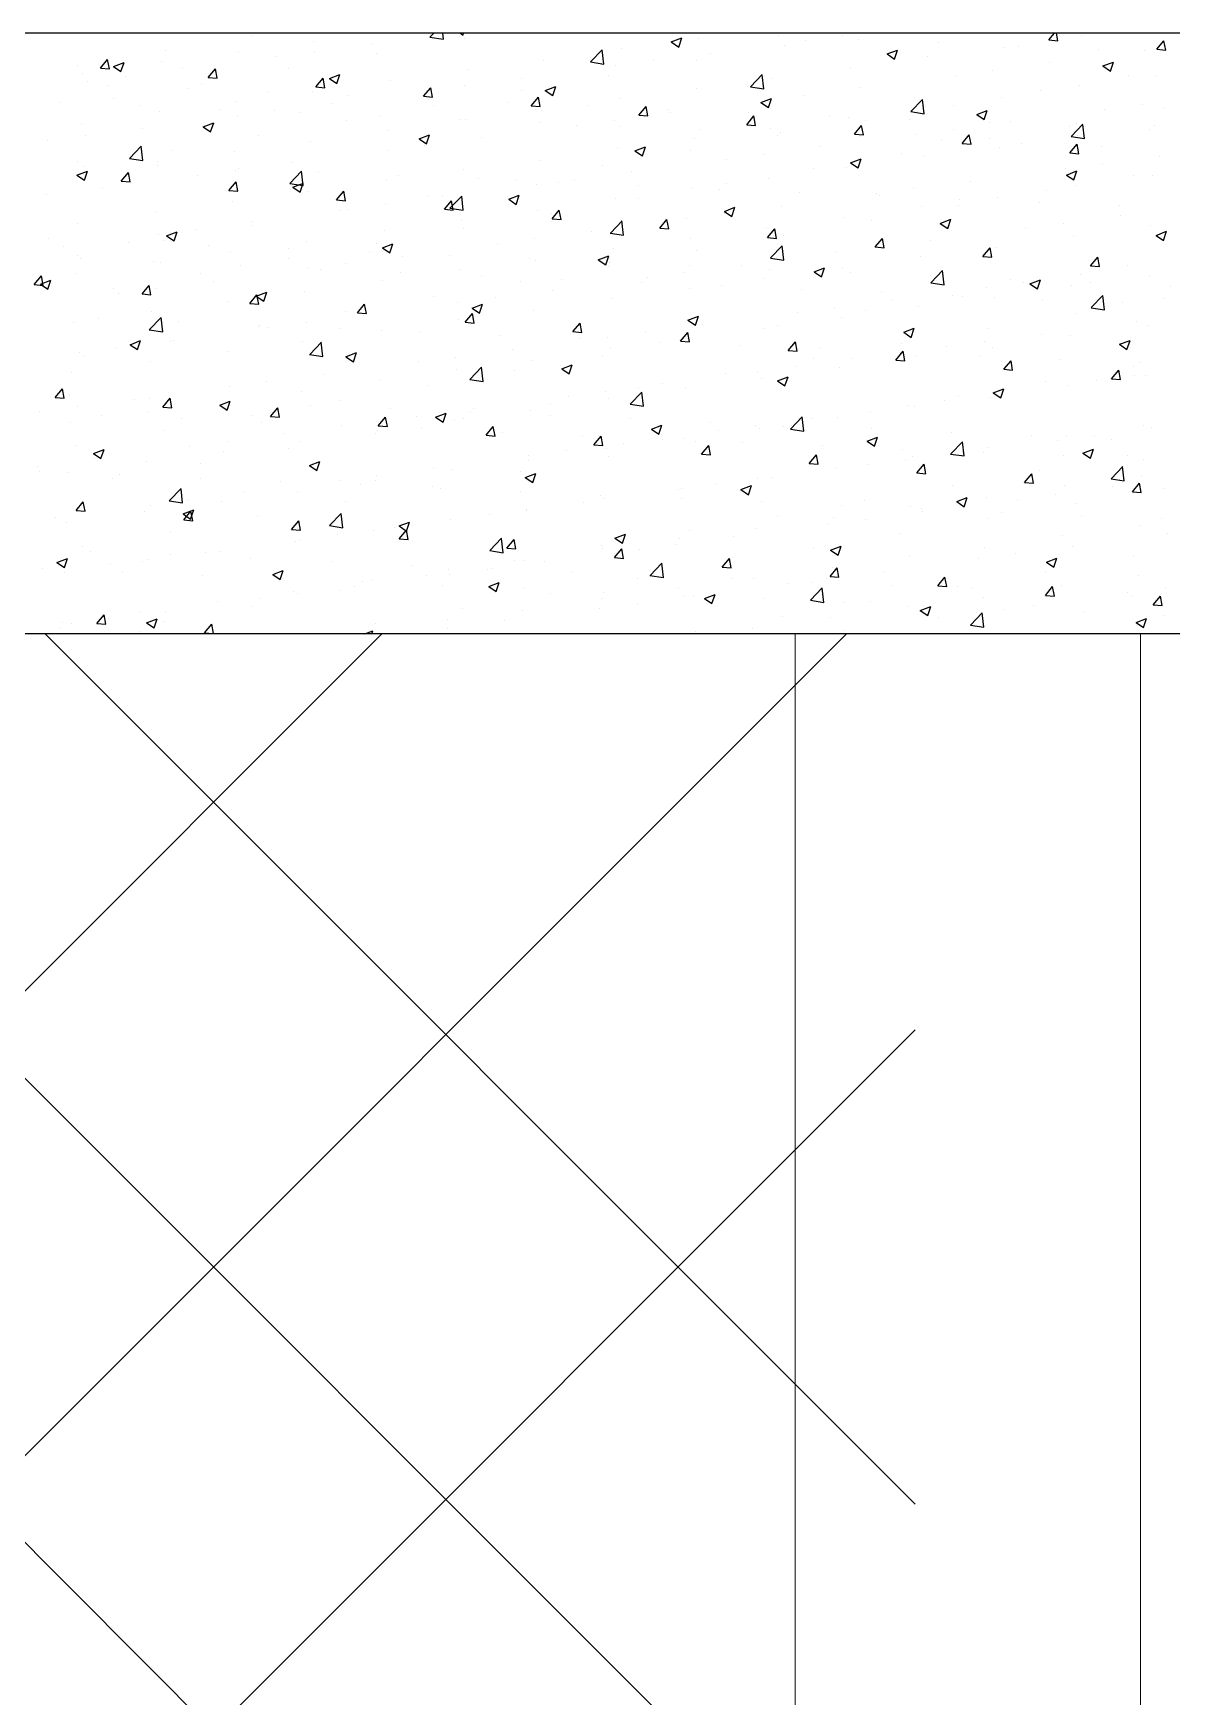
# Model space of a CAD drawing. Header units: millimetres. Extents: x 331487 to 517269, y 198509 to 399936.
# Drawn here: x 414158 to 414916, y 398829 to 399936 of the extents above; entities that cross this region are included whole.
import ezdxf

# ---------------------------------------------------------------- set-up
doc = ezdxf.new("R2010")
doc.units = ezdxf.units.MM
doc.header["$MEASUREMENT"] = 0
doc.linetypes.add('DASHED', pattern=[0.75, 0.5, -0.25])
doc.layers.add('9th_Sunk', color=251, linetype='DASHED', lineweight=5)
doc.layers.add('BEAM', color=1, linetype='Continuous', lineweight=5)
doc.layers.add('COLUMN', color=6, linetype='Continuous')

msp = doc.modelspace()

# ---------------------------------------------------------------- linework, layer by layer
at = {"layer": '9th_Sunk', "linetype": 'Continuous'}
for p, q in [((413040.5, 397877.5), (414699.4, 399536.5)), ((413504.5, 398650.9), (414390, 399536.5)), ((414745.1, 398338.4), (413547, 399536.5)), ((414745.1, 398647.7), (413856.4, 399536.5)), ((414745.1, 398957.1), (414165.8, 399536.5)), ((412576.4, 397104.1), (414745.1, 399272.9))]:
    msp.add_line(p, q, dxfattribs=at)
at = {"layer": 'BEAM', "ltscale": 750}
for p, q in [((414665.1, 395879), (414665.1, 399536.5)), ((414895.1, 395879), (414895.1, 399536.5))]:
    msp.add_line(p, q, dxfattribs=at)
at = {"layer": 'COLUMN'}
for p, q in [((420345.7, 399936.5), (392220.1, 399936.5)), ((420350.1, 399536.5), (392620.1, 399536.5))]:
    msp.add_line(p, q, dxfattribs=at)
at = {"layer": 'COLUMN', "color": 2, "linetype": 'Continuous'}
for p, q in [((414304.1, 399935), (414304.1, 399935)), ((414422, 399933.9), (414430.9, 399932.5)), ((414422.1, 399934), (414424.5, 399936.5)), ((414430.9, 399932.5), (414430.5, 399936.5)), ((414442.3, 399936.5), (414444, 399935.3)), ((414444, 399935.3), (414444.4, 399936.5)), ((414444.7, 399933.1), (414444.7, 399933.1)), ((414582.7, 399930.7), (414589.7, 399933.4)), ((414587.7, 399927.3), (414589.7, 399933.4)), ((414600.6, 399933.1), (414600.6, 399933.1)), ((414653.9, 399934.7), (414653.9, 399934.7)), ((414696.9, 399934.7), (414696.9, 399934.7)), ((414707.3, 399932.4), (414707.3, 399932.4)), ((414834.2, 399932), (414837.9, 399936.5)), ((414840.1, 399931.5), (414839.2, 399936.5)), ((414855.6, 399934.7), (414855.6, 399934.7)), ((414245.8, 399925), (414245.8, 399925)), ((414294.2, 399924.5), (414294.2, 399924.5)), ((414344.7, 399930.9), (414344.7, 399930.9)), ((414345, 399924.3), (414345, 399924.3)), ((414382.9, 399929.3), (414382.9, 399929.3)), ((414386.4, 399923.1), (414386.4, 399923.1)), ((414528.8, 399917.4), (414536.6, 399925.5)), ((414537.7, 399916), (414536.6, 399925.5)), ((414549.2, 399926.1), (414549.2, 399926.1)), ((414582.7, 399930.7), (414587.7, 399927.3)), ((414608.7, 399923.1), (414608.7, 399923.1)), ((414657.8, 399928.1), (414657.8, 399928.1)), ((414671.9, 399931.4), (414671.9, 399931.4)), ((414726.4, 399922.7), (414733.4, 399925.3)), ((414726.4, 399922.7), (414731.4, 399919.3)), ((414731.4, 399919.3), (414733.4, 399925.3)), ((414760.6, 399930.2), (414760.6, 399930.2)), ((414803.7, 399927.2), (414803.7, 399927.2)), ((414814, 399927.9), (414814, 399927.9)), ((414834.2, 399932), (414840.1, 399931.5)), ((414867.4, 399925.7), (414867.4, 399925.7)), ((414897.7, 399925.1), (414897.7, 399925.1)), ((414905.9, 399925.8), (414910.7, 399931.5)), ((414905.9, 399925.8), (414911.9, 399925.2)), ((414911.9, 399925.2), (414910.7, 399931.5)), ((414187.4, 399915), (414187.4, 399915)), ((414202.5, 399913.3), (414207.3, 399919)), ((414202.5, 399913.3), (414208.5, 399912.8)), ((414208.5, 399912.8), (414207.3, 399919)), ((414211.3, 399914.4), (414218.3, 399917.1)), ((414211.3, 399914.4), (414216.2, 399911.1)), ((414216.2, 399911.1), (414218.3, 399917.1)), ((414242.9, 399917.5), (414242.9, 399917.5)), ((414256.9, 399912.7), (414256.9, 399912.7)), ((414274.2, 399907), (414279.1, 399912.8)), ((414280.2, 399906.5), (414279.1, 399912.8)), ((414320, 399921), (414320, 399921)), ((414328, 399913.1), (414328, 399913.1)), ((414446.8, 399912.2), (414446.8, 399912.2)), ((414497.3, 399918.6), (414497.3, 399918.6)), ((414528.8, 399917.4), (414537.7, 399916)), ((414545.8, 399914.8), (414545.8, 399914.8)), ((414570.9, 399918.1), (414570.9, 399918.1)), ((414599.5, 399918.1), (414599.5, 399918.1)), ((414701.8, 399913.7), (414701.8, 399913.7)), ((414753.2, 399920.8), (414753.2, 399920.8)), ((414796.7, 399911.8), (414796.7, 399911.8)), ((414834.6, 399916.8), (414834.6, 399916.8)), ((414870.1, 399914.7), (414877.1, 399917.3)), ((414870.1, 399914.7), (414875.1, 399911.3)), ((414875.1, 399911.3), (414877.1, 399917.3)), ((414190.9, 399910), (414190.9, 399910)), ((414194, 399904.4), (414194, 399904.4)), ((414207.3, 399901.6), (414207.3, 399901.6)), ((414219, 399907.7), (414219, 399907.7)), ((414260.7, 399899.4), (414260.7, 399899.4)), ((414269.7, 399903.1), (414269.7, 399903.1)), ((414274.2, 399907), (414280.2, 399906.5)), ((414346, 399900.7), (414350.8, 399906.5)), ((414346, 399900.7), (414351.9, 399900.2)), ((414351.9, 399900.2), (414350.8, 399906.5)), ((414355, 399906.4), (414362, 399909.1)), ((414355, 399906.4), (414360, 399903.1)), ((414360, 399903.1), (414362, 399909.1)), ((414395.5, 399905.1), (414395.5, 399905.1)), ((414417.7, 399894.5), (414422.5, 399900.2)), ((414423.7, 399893.9), (414422.5, 399900.2)), ((414444.8, 399901.5), (414444.8, 399901.5)), ((414482.7, 399906.5), (414482.7, 399906.5)), ((414498.7, 399898.4), (414505.7, 399901.1)), ((414503.7, 399895.1), (414505.7, 399901.1)), ((414541.2, 399908.1), (414541.2, 399908.1)), ((414599.4, 399899.8), (414599.4, 399899.8)), ((414635.5, 399900.9), (414643.3, 399909)), ((414635.5, 399900.8), (414644.4, 399899.4)), ((414644.4, 399899.4), (414643.3, 399908.9)), ((414649.9, 399906.2), (414649.9, 399906.2)), ((414708.5, 399900.2), (414708.5, 399900.2)), ((414771.7, 399908.5), (414771.7, 399908.5)), ((414854.4, 399901.4), (414854.4, 399901.4)), ((414887, 399908.5), (414887, 399908.5)), ((414905.7, 399908.4), (414905.7, 399908.4)), ((414175, 399890.4), (414175, 399890.4)), ((414211.4, 399893.1), (414211.4, 399893.1)), ((414228.4, 399888.2), (414228.4, 399888.2)), ((414293, 399891.2), (414293, 399891.2)), ((414314.1, 399897.1), (414314.1, 399897.1)), ((414343.5, 399897.7), (414343.5, 399897.7)), ((414356.6, 399889.9), (414356.6, 399889.9)), ((414367.5, 399894.9), (414367.5, 399894.9)), ((414417.7, 399894.5), (414423.7, 399894)), ((414419.8, 399898.2), (414419.8, 399898.2)), ((414420.9, 399892.6), (414420.9, 399892.6)), ((414424.6, 399888.1), (414424.6, 399888.1)), ((414474.3, 399890.3), (414474.3, 399890.3)), ((414482.9, 399898.1), (414482.9, 399898.1)), ((414489.4, 399888.2), (414494.2, 399893.9)), ((414489.4, 399888.2), (414495.4, 399887.7)), ((414495.4, 399887.7), (414494.2, 399893.9)), ((414498.7, 399898.4), (414503.7, 399895.1)), ((414527.6, 399888.1), (414527.6, 399888.1)), ((414548, 399892.8), (414548, 399892.8)), ((414642.4, 399890.4), (414649.4, 399893.1)), ((414642.4, 399890.4), (414647.4, 399887.1)), ((414645.6, 399891.9), (414645.6, 399891.9)), ((414647.4, 399887.1), (414649.4, 399893.1)), ((414670.6, 399895.2), (414670.6, 399895.2)), ((414742.3, 399884.3), (414750, 399892.4)), ((414751.1, 399882.9), (414750, 399892.4)), ((414770.3, 399888.5), (414770.3, 399888.5)), ((414802.5, 399893.9), (414802.5, 399893.9)), ((414828.7, 399898.5), (414828.7, 399898.5)), ((414896.4, 399889), (414896.4, 399889)), ((414241.7, 399884.2), (414241.7, 399884.2)), ((414281.8, 399885.9), (414281.8, 399885.9)), ((414293.7, 399881.6), (414293.7, 399881.6)), ((414318.7, 399884.9), (414318.7, 399884.9)), ((414335.2, 399883.7), (414335.2, 399883.7)), ((414366.2, 399878.1), (414366.2, 399878.1)), ((414388.6, 399881.4), (414388.6, 399881.4)), ((414442, 399879.2), (414442, 399879.2)), ((414445.6, 399878.9), (414445.6, 399878.9)), ((414496.1, 399885.3), (414496.1, 399885.3)), ((414544.6, 399878.6), (414544.6, 399878.6)), ((414561.1, 399881.9), (414566, 399887.7)), ((414561.1, 399881.9), (414567.1, 399881.4)), ((414567.1, 399881.4), (414566, 399887.7)), ((414581, 399885.8), (414581, 399885.8)), ((414582.4, 399883.6), (414582.4, 399883.6)), ((414632.9, 399875.6), (414637.7, 399881.4)), ((414634.4, 399883.6), (414634.4, 399883.6)), ((414638.8, 399875.1), (414637.7, 399881.4)), ((414687.8, 399881.3), (414687.8, 399881.3)), ((414700.6, 399880.5), (414700.6, 399880.5)), ((414712, 399878.5), (414712, 399878.5)), ((414741.2, 399879.1), (414741.2, 399879.1)), ((414742.2, 399884.3), (414751.1, 399882.9)), ((414752, 399887.5), (414752, 399887.5)), ((414786.1, 399882.4), (414793.1, 399885.1)), ((414786.1, 399882.4), (414791.1, 399879)), ((414791.1, 399879), (414793.1, 399885.1)), ((414808.3, 399877.4), (414808.3, 399877.4)), ((414871.4, 399885.7), (414871.4, 399885.7)), ((414910.9, 399886.5), (414910.9, 399886.5)), ((414189.7, 399876.7), (414189.7, 399876.7)), ((414192.7, 399868.3), (414192.7, 399868.3)), ((414230.6, 399873.3), (414230.6, 399873.3)), ((414271, 399874.2), (414278, 399876.9)), ((414271, 399874.2), (414275.9, 399870.8)), ((414275.9, 399870.8), (414278, 399876.9)), ((414307.9, 399868.1), (414307.9, 399868.1)), ((414394.2, 399871.9), (414394.2, 399871.9)), ((414414.7, 399866.2), (414421.7, 399868.8)), ((414414.7, 399866.2), (414419.6, 399862.8)), ((414419.6, 399862.8), (414421.7, 399868.8)), ((414456.4, 399867), (414456.4, 399867)), ((414495.3, 399876.9), (414495.3, 399876.9)), ((414519.5, 399875.3), (414519.5, 399875.3)), ((414548.7, 399874.7), (414548.7, 399874.7)), ((414598.2, 399866.6), (414598.2, 399866.6)), ((414602.1, 399872.4), (414602.1, 399872.4)), ((414632.9, 399875.6), (414638.8, 399875.1)), ((414648.7, 399873), (414648.7, 399873)), ((414653.7, 399868.5), (414653.7, 399868.5)), ((414655.5, 399870.1), (414655.5, 399870.1)), ((414704.6, 399869.4), (414709.4, 399875.1)), ((414704.6, 399869.4), (414710.6, 399868.8)), ((414708.9, 399867.9), (414708.9, 399867.9)), ((414710.6, 399868.8), (414709.4, 399875.1)), ((414745.3, 399869.1), (414745.3, 399869.1)), ((414770.4, 399872.4), (414770.4, 399872.4)), ((414776.3, 399863.1), (414781.1, 399868.8)), ((414782.3, 399862.6), (414781.1, 399868.8)), ((414794.3, 399866.5), (414794.3, 399866.5)), ((414794.5, 399876.8), (414794.5, 399876.8)), ((414847.9, 399874.6), (414847.9, 399874.6)), ((414848.9, 399867.7), (414857.8, 399866.3)), ((414849, 399867.7), (414856.8, 399875.9)), ((414852.6, 399876.5), (414852.6, 399876.5)), ((414853.2, 399868.1), (414853.2, 399868.1)), ((414857.8, 399866.3), (414856.7, 399875.8)), ((414901.3, 399872.3), (414901.3, 399872.3)), ((414904.5, 399875.1), (414904.5, 399875.1)), ((414167.6, 399865), (414167.6, 399865)), ((414221.9, 399853.1), (414229.7, 399861.2)), ((414230.7, 399851.7), (414229.6, 399861.2)), ((414249.6, 399858.1), (414249.6, 399858.1)), ((414291.8, 399858), (414291.8, 399858)), ((414342.3, 399864.4), (414342.3, 399864.4)), ((414393.5, 399858.7), (414393.5, 399858.7)), ((414418.5, 399862), (414418.5, 399862)), ((414546.8, 399859.5), (414546.8, 399859.5)), ((414558.4, 399858.2), (414565.4, 399860.8)), ((414558.4, 399858.2), (414563.4, 399854.8)), ((414563.4, 399854.8), (414565.4, 399860.8)), ((414595.4, 399858.5), (414595.4, 399858.5)), ((414644.3, 399855.8), (414644.3, 399855.8)), ((414682.2, 399860.8), (414682.2, 399860.8)), ((414736, 399856.5), (414736, 399856.5)), ((414762.3, 399865.6), (414762.3, 399865.6)), ((414776.3, 399863.1), (414782.3, 399862.6)), ((414801.2, 399860.6), (414801.2, 399860.6)), ((414815.6, 399863.4), (414815.6, 399863.4)), ((414848, 399856.8), (414852.9, 399862.6)), ((414848, 399856.8), (414854, 399856.3)), ((414854, 399856.3), (414852.9, 399862.6)), ((414869, 399861.1), (414869, 399861.1)), ((414186.9, 399841.9), (414193.9, 399844.6)), ((414187.4, 399850.8), (414187.4, 399850.8)), ((414191.3, 399848), (414191.3, 399848)), ((414191.9, 399838.6), (414193.9, 399844.6)), ((414216.4, 399838.1), (414221.2, 399843.8)), ((414222.4, 399837.6), (414221.2, 399843.8)), ((414221.9, 399853.1), (414230.7, 399851.7)), ((414240.4, 399850.9), (414240.4, 399850.9)), ((414240.8, 399848.5), (414240.8, 399848.5)), ((414292.4, 399845.4), (414292.4, 399845.4)), ((414294.2, 399846.3), (414294.2, 399846.3)), ((414328.6, 399836.5), (414336.4, 399844.7)), ((414330.3, 399850.4), (414330.3, 399850.4)), ((414337.5, 399835.1), (414336.4, 399844.6)), ((414347.6, 399844), (414347.6, 399844)), ((414444.4, 399845.6), (414444.4, 399845.6)), ((414494.9, 399852), (414494.9, 399852)), ((414537.1, 399848.4), (414537.1, 399848.4)), ((414556.1, 399844.2), (414556.1, 399844.2)), ((414619.3, 399852.5), (414619.3, 399852.5)), ((414677.7, 399846.5), (414677.7, 399846.5)), ((414699.4, 399847.2), (414699.4, 399847.2)), ((414702.1, 399850.1), (414709.1, 399852.8)), ((414702.1, 399850.1), (414707.1, 399846.8)), ((414707.1, 399846.8), (414709.1, 399852.8)), ((414750.7, 399854.2), (414750.7, 399854.2)), ((414845.1, 399846.2), (414845.1, 399846.2)), ((414845.8, 399842.1), (414852.8, 399844.8)), ((414850.8, 399838.8), (414852.8, 399844.8)), ((414870.1, 399849.5), (414870.1, 399849.5)), ((414908, 399854.5), (414908, 399854.5)), ((414186.9, 399841.9), (414191.9, 399838.6)), ((414188.5, 399843.4), (414188.5, 399843.4)), ((414204.2, 399833.8), (414204.2, 399833.8)), ((414216.4, 399838.1), (414222.4, 399837.6)), ((414267.4, 399842.1), (414267.4, 399842.1)), ((414288.1, 399831.8), (414292.9, 399837.5)), ((414294.1, 399831.3), (414292.9, 399837.5)), ((414328.6, 399836.5), (414337.5, 399835.1)), ((414330.7, 399833.9), (414337.7, 399836.6)), ((414330.7, 399833.9), (414335.6, 399830.6)), ((414335.6, 399830.6), (414337.6, 399836.6)), ((414393, 399838.6), (414393, 399838.6)), ((414401, 399841.8), (414401, 399841.8)), ((414454.4, 399839.5), (414454.4, 399839.5)), ((414478.7, 399838.4), (414478.7, 399838.4)), ((414493.2, 399835.9), (414493.2, 399835.9)), ((414507.7, 399837.3), (414507.7, 399837.3)), ((414518.3, 399839.2), (414518.3, 399839.2)), ((414561.1, 399835), (414561.1, 399835)), ((414596.9, 399833.3), (414596.9, 399833.3)), ((414614.5, 399832.7), (414614.5, 399832.7)), ((414619.3, 399836.5), (414619.3, 399836.5)), ((414647.5, 399839.7), (414647.5, 399839.7)), ((414744.1, 399832.9), (414744.1, 399832.9)), ((414781.9, 399837.9), (414781.9, 399837.9)), ((414845.8, 399842.1), (414850.8, 399838.8)), ((414852, 399834.8), (414852, 399834.8)), ((414890.8, 399841.5), (414890.8, 399841.5)), ((414903.3, 399841.9), (414903.3, 399841.9)), ((414166.4, 399828.8), (414166.4, 399828.8)), ((414288.1, 399831.8), (414294.1, 399831.3)), ((414290.6, 399824.7), (414290.6, 399824.7)), ((414341.1, 399831.1), (414341.1, 399831.1)), ((414359.8, 399825.5), (414364.7, 399831.3)), ((414359.8, 399825.5), (414365.8, 399825)), ((414365.8, 399825), (414364.7, 399831.3)), ((414392.2, 399822.6), (414392.2, 399822.6)), ((414420.4, 399828.4), (414420.4, 399828.4)), ((414430.1, 399827.6), (414430.1, 399827.6)), ((414431.6, 399819.3), (414436.4, 399825)), ((414435.3, 399820), (414443.1, 399828.1)), ((414437.5, 399818.7), (414436.4, 399825)), ((414444.2, 399818.6), (414443.1, 399828.1)), ((414474.4, 399825.9), (414481.4, 399828.6)), ((414474.4, 399825.9), (414479.3, 399822.5)), ((414479.3, 399822.5), (414481.4, 399828.6)), ((414545.6, 399826.2), (414545.6, 399826.2)), ((414561, 399826.5), (414561, 399826.5)), ((414667.9, 399830.5), (414667.9, 399830.5)), ((414719, 399829.6), (414719, 399829.6)), ((414721.3, 399828.2), (414721.3, 399828.2)), ((414774.7, 399826), (414774.7, 399826)), ((414800, 399827.3), (414800, 399827.3)), ((414828, 399823.7), (414828, 399823.7)), ((414832.5, 399831.5), (414832.5, 399831.5)), ((414239.2, 399817.6), (414239.2, 399817.6)), ((414304, 399811), (414304, 399811)), ((414362.1, 399818.4), (414362.1, 399818.4)), ((414367.2, 399819.3), (414367.2, 399819.3)), ((414431.6, 399819.3), (414437.5, 399818.7)), ((414435.3, 399820), (414444.2, 399818.6)), ((414443.2, 399812.3), (414443.2, 399812.3)), ((414493.7, 399818.7), (414493.7, 399818.7)), ((414502.7, 399816.5), (414502.7, 399816.5)), ((414503.3, 399813), (414508.1, 399818.7)), ((414503.3, 399813), (414509.3, 399812.5)), ((414509.3, 399812.4), (414508.1, 399818.7)), ((414542.1, 399803.4), (414549.9, 399811.6)), ((414550.9, 399802), (414549.8, 399811.5)), ((414575, 399806.7), (414579.8, 399812.4)), ((414581, 399806.2), (414579.8, 399812.4)), ((414593, 399813), (414593, 399813)), ((414618, 399816.3), (414618, 399816.3)), ((414618.1, 399817.9), (414625.1, 399820.6)), ((414618.1, 399817.9), (414623.1, 399814.5)), ((414623, 399814.5), (414625.1, 399820.6)), ((414655.9, 399821.3), (414655.9, 399821.3)), ((414698.2, 399813.9), (414698.2, 399813.9)), ((414715.9, 399811.5), (414715.9, 399811.5)), ((414749.5, 399820.9), (414749.5, 399820.9)), ((414761.8, 399809.9), (414768.8, 399812.6)), ((414766.8, 399806.5), (414768.8, 399812.6)), ((414774.2, 399821.5), (414774.2, 399821.5)), ((414881.4, 399821.5), (414881.4, 399821.5)), ((414881.7, 399815.1), (414881.7, 399815.1)), ((414168, 399799.7), (414168, 399799.7)), ((414187.3, 399810.1), (414187.3, 399810.1)), ((414241.1, 399802.7), (414241.1, 399802.7)), ((414246.6, 399801.7), (414253.6, 399804.3)), ((414246.6, 399801.7), (414251.6, 399798.3)), ((414251.6, 399798.3), (414253.6, 399804.3)), ((414266.1, 399806), (414266.1, 399806)), ((414303.8, 399808.4), (414303.8, 399808.4)), ((414391.8, 399805.3), (414391.8, 399805.3)), ((414444.4, 399806.5), (414444.4, 399806.5)), ((414491.9, 399799.7), (414491.9, 399799.7)), ((414529.8, 399804.7), (414529.8, 399804.7)), ((414542, 399803.4), (414550.9, 399802)), ((414575, 399806.7), (414581, 399806.2)), ((414595.7, 399800), (414595.7, 399800)), ((414646.2, 399806.4), (414646.2, 399806.4)), ((414646.7, 399800.4), (414651.6, 399806.2)), ((414646.7, 399800.4), (414652.7, 399799.9)), ((414652.7, 399799.9), (414651.6, 399806.2)), ((414657.5, 399801.5), (414657.5, 399801.5)), ((414718.5, 399794.2), (414723.3, 399799.9)), ((414724.4, 399793.6), (414723.3, 399799.9)), ((414761.8, 399809.9), (414766.8, 399806.5)), ((414818.8, 399806.8), (414818.8, 399806.8)), ((414843.8, 399810.1), (414843.8, 399810.1)), ((414850.8, 399801.5), (414850.8, 399801.5)), ((414902.1, 399808.6), (414902.1, 399808.6)), ((414905.5, 399801.9), (414912.5, 399804.6)), ((414905.5, 399801.9), (414910.5, 399798.5)), ((414910.5, 399798.5), (414912.5, 399804.6)), ((414177.9, 399794.4), (414177.9, 399794.4)), ((414187.2, 399788.4), (414187.2, 399788.4)), ((414221.4, 399797.4), (414221.4, 399797.4)), ((414245.5, 399798.4), (414245.5, 399798.4)), ((414274.7, 399795.2), (414274.7, 399795.2)), ((414289.4, 399791.4), (414289.4, 399791.4)), ((414328.1, 399792.9), (414328.1, 399792.9)), ((414339.9, 399797.8), (414339.9, 399797.8)), ((414381.5, 399790.7), (414381.5, 399790.7)), ((414386.1, 399796.5), (414386.1, 399796.5)), ((414390.3, 399793.6), (414397.3, 399796.3)), ((414390.3, 399793.6), (414395.3, 399790.3)), ((414395.3, 399790.3), (414397.3, 399796.3)), ((414434.9, 399788.4), (414434.9, 399788.4)), ((414466.9, 399796.4), (414466.9, 399796.4)), ((414544.4, 399792.9), (414544.4, 399792.9)), ((414599.2, 399791.5), (414599.2, 399791.5)), ((414648.8, 399786.9), (414656.6, 399795)), ((414657.6, 399785.5), (414656.5, 399795)), ((414692.7, 399790.2), (414692.7, 399790.2)), ((414717.8, 399793.5), (414717.8, 399793.5)), ((414718.5, 399794.2), (414724.4, 399793.6)), ((414755.6, 399798.5), (414755.6, 399798.5)), ((414790.2, 399787.9), (414795, 399793.6)), ((414796.2, 399787.3), (414795, 399793.6)), ((414798.8, 399794), (414798.8, 399794)), ((414189.1, 399786.3), (414189.1, 399786.3)), ((414238, 399784.3), (414238, 399784.3)), ((414242.4, 399784), (414242.4, 399784)), ((414295.8, 399781.7), (414295.8, 399781.7)), ((414327.7, 399786.4), (414327.7, 399786.4)), ((414340.8, 399779.9), (414340.8, 399779.9)), ((414349.2, 399779.5), (414349.2, 399779.5)), ((414365.9, 399783.1), (414365.9, 399783.1)), ((414403.8, 399788.1), (414403.8, 399788.1)), ((414441.9, 399779), (414441.9, 399779)), ((414488.3, 399786.2), (414488.3, 399786.2)), ((414492.4, 399785.4), (414492.4, 399785.4)), ((414534.1, 399785.6), (414541.1, 399788.3)), ((414534.1, 399785.6), (414539, 399782.3)), ((414539, 399782.3), (414541.1, 399788.3)), ((414540.9, 399781.5), (414540.9, 399781.5)), ((414541.7, 399783.9), (414541.7, 399783.9)), ((414595, 399781.6), (414595, 399781.6)), ((414629.6, 399781.9), (414629.6, 399781.9)), ((414648.4, 399779.4), (414648.4, 399779.4)), ((414648.8, 399786.8), (414657.6, 399785.5)), ((414677.8, 399777.6), (414684.8, 399780.3)), ((414677.8, 399777.6), (414682.7, 399774.3)), ((414682.7, 399774.3), (414684.8, 399780.3)), ((414697, 399780.6), (414697, 399780.6)), ((414748.3, 399787.6), (414748.3, 399787.6)), ((414755.5, 399770.3), (414763.3, 399778.5)), ((414764.4, 399768.9), (414763.3, 399778.4)), ((414790.2, 399787.9), (414796.2, 399787.4)), ((414861.9, 399781.6), (414866.7, 399787.3)), ((414861.9, 399781.6), (414867.9, 399781.1)), ((414867.9, 399781.1), (414866.7, 399787.3)), ((414886.7, 399781.9), (414886.7, 399781.9)), ((414158.5, 399769.1), (414163.4, 399774.9)), ((414158.5, 399769.1), (414164.5, 399768.6)), ((414162.6, 399769.4), (414169.6, 399772.1)), ((414162.6, 399769.4), (414167.6, 399766)), ((414164.5, 399768.6), (414163.4, 399774.9)), ((414167.6, 399766), (414169.6, 399772.1)), ((414186.1, 399776.8), (414186.1, 399776.8)), ((414211.1, 399766.4), (414211.1, 399766.4)), ((414230.3, 399762.9), (414235.1, 399768.6)), ((414236.2, 399762.3), (414235.1, 399768.6)), ((414239.8, 399766.6), (414239.8, 399766.6)), ((414269.4, 399776.4), (414269.4, 399776.4)), ((414277.7, 399771.5), (414277.7, 399771.5)), ((414390.6, 399772), (414390.6, 399772)), ((414402.6, 399777.2), (414402.6, 399777.2)), ((414456, 399775), (414456, 399775)), ((414482.6, 399771.5), (414482.6, 399771.5)), ((414509.4, 399772.7), (414509.4, 399772.7)), ((414562.7, 399770.5), (414562.7, 399770.5)), ((414566.7, 399773.6), (414566.7, 399773.6)), ((414591.7, 399776.9), (414591.7, 399776.9)), ((414594.5, 399766.7), (414594.5, 399766.7)), ((414616.1, 399768.2), (414616.1, 399768.2)), ((414645, 399773.1), (414645, 399773.1)), ((414701.8, 399777.1), (414701.8, 399777.1)), ((414755.2, 399774.9), (414755.2, 399774.9)), ((414755.5, 399770.3), (414764.4, 399768.9)), ((414792.5, 399767.4), (414792.5, 399767.4)), ((414808.6, 399772.6), (414808.6, 399772.6)), ((414817.5, 399770.7), (414817.5, 399770.7)), ((414821.5, 399769.6), (414828.5, 399772.3)), ((414821.5, 399769.6), (414826.5, 399766.3)), ((414826.5, 399766.3), (414828.5, 399772.3)), ((414828.4, 399771.9), (414828.4, 399771.9)), ((414849.5, 399768.2), (414849.5, 399768.2)), ((414855.4, 399775.6), (414855.4, 399775.6)), ((414861.9, 399770.4), (414861.9, 399770.4)), ((414900.9, 399775.3), (414900.9, 399775.3)), ((414915.3, 399768.1), (414915.3, 399768.1)), ((414214.8, 399763.3), (414214.8, 399763.3)), ((414230.3, 399762.9), (414236.2, 399762.3)), ((414288.1, 399758.1), (414288.1, 399758.1)), ((414302, 399756.6), (414306.8, 399762.3)), ((414302, 399756.6), (414308, 399756.1)), ((414306.3, 399761.4), (414313.3, 399764.1)), ((414306.3, 399761.4), (414311.3, 399758)), ((414308, 399756.1), (414306.8, 399762.3)), ((414311.3, 399758), (414313.3, 399764.1)), ((414338.7, 399764.5), (414338.7, 399764.5)), ((414373.7, 399750.3), (414378.5, 399756.1)), ((414379.7, 399749.8), (414378.5, 399756)), ((414424.3, 399761.5), (414424.3, 399761.5)), ((414440.6, 399757), (414440.6, 399757)), ((414450, 399753.4), (414457, 399756.1)), ((414455, 399750), (414457, 399756.1)), ((414465.6, 399760.3), (414465.6, 399760.3)), ((414503.5, 399765.3), (414503.5, 399765.3)), ((414543.2, 399759.6), (414543.2, 399759.6)), ((414669.5, 399766), (414669.5, 399766)), ((414722.9, 399763.7), (414722.9, 399763.7)), ((414729.3, 399759), (414729.3, 399759)), ((414770, 399761.9), (414770, 399761.9)), ((414776.3, 399761.4), (414776.3, 399761.4)), ((414797.6, 399760.7), (414797.6, 399760.7)), ((414829.6, 399759.2), (414829.6, 399759.2)), ((414862.2, 399753.8), (414870, 399761.9)), ((414871.1, 399752.4), (414870, 399761.9)), ((414883, 399756.9), (414883, 399756.9)), ((414910.6, 399759.9), (414910.6, 399759.9)), ((414201.5, 399746.6), (414201.5, 399746.6)), ((414235.1, 399739.1), (414242.9, 399747.2)), ((414236.8, 399751), (414236.8, 399751)), ((414244, 399737.7), (414242.9, 399747.2)), ((414254.8, 399744.3), (414254.8, 399744.3)), ((414365.9, 399751.4), (414365.9, 399751.4)), ((414373.7, 399750.3), (414379.7, 399749.8)), ((414377.4, 399748.7), (414377.4, 399748.7)), ((414440.7, 399745.7), (414440.7, 399745.7)), ((414445.4, 399744), (414450.3, 399749.8)), ((414445.4, 399744), (414451.4, 399743.5)), ((414450, 399753.4), (414455, 399750)), ((414451.4, 399743.5), (414450.3, 399749.8)), ((414491.2, 399752.1), (414491.2, 399752.1)), ((414593.7, 399745.4), (414600.7, 399748.1)), ((414593.7, 399745.4), (414598.7, 399742)), ((414598.7, 399742), (414600.7, 399748.1)), ((414666.4, 399750.8), (414666.4, 399750.8)), ((414691.5, 399754.1), (414691.5, 399754.1)), ((414695.7, 399747.3), (414695.7, 399747.3)), ((414711.7, 399751.8), (414711.7, 399751.8)), ((414747.1, 399754.3), (414747.1, 399754.3)), ((414852.3, 399749.9), (414852.3, 399749.9)), ((414862.2, 399753.7), (414871.1, 399752.4)), ((414892.2, 399744.5), (414892.2, 399744.5)), ((414184.9, 399743.6), (414184.9, 399743.6)), ((414235.1, 399739.1), (414244, 399737.7)), ((414307.6, 399741.4), (414307.6, 399741.4)), ((414308.2, 399742.1), (414308.2, 399742.1)), ((414314.5, 399740.4), (414314.5, 399740.4)), ((414339.6, 399743.7), (414339.6, 399743.7)), ((414361.6, 399739.8), (414361.6, 399739.8)), ((414389.4, 399738.7), (414389.4, 399738.7)), ((414415, 399737.6), (414415, 399737.6)), ((414468.4, 399735.3), (414468.4, 399735.3)), ((414517.2, 399737.8), (414522, 399743.5)), ((414517.2, 399737.8), (414523.1, 399737.2)), ((414521.8, 399733.1), (414521.8, 399733.1)), ((414523.1, 399737.2), (414522, 399743.5)), ((414540.4, 399734.2), (414540.4, 399734.2)), ((414565.4, 399737.5), (414565.4, 399737.5)), ((414588.9, 399731.5), (414593.7, 399737.2)), ((414593.3, 399733.4), (414593.3, 399733.4)), ((414594.9, 399731), (414593.7, 399737.2)), ((414603.3, 399742.4), (414603.3, 399742.4)), ((414643.8, 399739.8), (414643.8, 399739.8)), ((414653.4, 399741.8), (414653.4, 399741.8)), ((414737.5, 399737.4), (414744.5, 399740.1)), ((414737.5, 399737.4), (414742.4, 399734)), ((414742.4, 399734), (414744.5, 399740.1)), ((414794, 399739.9), (414794, 399739.9)), ((414829.1, 399736.2), (414829.1, 399736.2)), ((414848.3, 399734.9), (414848.3, 399734.9)), ((414899.7, 399742), (414899.7, 399742)), ((414188.5, 399723.8), (414188.5, 399723.8)), ((414213.5, 399727.1), (414213.5, 399727.1)), ((414222.3, 399729.1), (414229.3, 399731.8)), ((414222.3, 399729.1), (414227.3, 399725.8)), ((414227.3, 399725.8), (414229.3, 399731.8)), ((414249.3, 399731.4), (414249.3, 399731.4)), ((414251.4, 399732.1), (414251.4, 399732.1)), ((414286.9, 399724.8), (414286.9, 399724.8)), ((414337.4, 399731.2), (414337.4, 399731.2)), ((414341.8, 399722.5), (414350.7, 399721.2)), ((414341.9, 399722.6), (414349.7, 399730.7)), ((414350.7, 399721.2), (414349.6, 399730.7)), ((414366, 399721.1), (414373, 399723.8)), ((414371, 399717.8), (414373, 399723.8)), ((414477.2, 399725.8), (414477.2, 399725.8)), ((414542, 399726.4), (414542, 399726.4)), ((414575.1, 399730.8), (414575.1, 399730.8)), ((414588.9, 399731.5), (414594.9, 399731)), ((414595.1, 399731.8), (414595.1, 399731.8)), ((414628.5, 399728.6), (414628.5, 399728.6)), ((414660.6, 399725.2), (414665.4, 399731)), ((414660.6, 399725.2), (414666.6, 399724.7)), ((414666.6, 399724.7), (414665.4, 399730.9)), ((414681.9, 399726.3), (414681.9, 399726.3)), ((414732.3, 399718.9), (414737.2, 399724.7)), ((414735.3, 399724.1), (414735.3, 399724.1)), ((414735.7, 399729.9), (414735.7, 399729.9)), ((414738.3, 399718.4), (414737.2, 399724.7)), ((414766.2, 399727.9), (414766.2, 399727.9)), ((414791.2, 399731.2), (414791.2, 399731.2)), ((414796.4, 399727.4), (414796.4, 399727.4)), ((414881.2, 399729.4), (414888.2, 399732)), ((414881.2, 399729.4), (414886.1, 399726)), ((414886.1, 399726), (414888.2, 399732)), ((414191, 399721.4), (414191, 399721.4)), ((414235.6, 399717.8), (414235.6, 399717.8)), ((414366, 399721.1), (414371, 399717.8)), ((414414.3, 399717.6), (414414.3, 399717.6)), ((414439.3, 399720.9), (414439.3, 399720.9)), ((414439.5, 399712.5), (414439.5, 399712.5)), ((414448.6, 399706), (414456.4, 399714.1)), ((414457.5, 399704.6), (414456.3, 399714.1)), ((414478.4, 399711.8), (414478.4, 399711.8)), ((414490, 399718.9), (414490, 399718.9)), ((414509.7, 399713.1), (414516.7, 399715.8)), ((414509.7, 399713.1), (414514.7, 399709.8)), ((414514.7, 399709.8), (414516.7, 399715.8)), ((414536.8, 399721.8), (414536.8, 399721.8)), ((414640.1, 399711.3), (414640.1, 399711.3)), ((414665.1, 399714.6), (414665.1, 399714.6)), ((414677.4, 399719.9), (414677.4, 399719.9)), ((414694.5, 399714), (414694.5, 399714)), ((414703, 399719.6), (414703, 399719.6)), ((414732.3, 399718.9), (414738.3, 399718.4)), ((414745.9, 399721), (414745.9, 399721)), ((414788.7, 399721.8), (414788.7, 399721.8)), ((414804.1, 399712.7), (414808.9, 399718.4)), ((414804.1, 399712.7), (414810, 399712.1)), ((414810, 399712.1), (414808.9, 399718.4)), ((414842, 399719.5), (414842, 399719.5)), ((414875.8, 399706.4), (414880.6, 399712.1)), ((414881.8, 399705.9), (414880.6, 399712.1)), ((414890.5, 399714.9), (414890.5, 399714.9)), ((414895.4, 399717.3), (414895.4, 399717.3)), ((414183.6, 399710.3), (414183.6, 399710.3)), ((414288.2, 399701), (414288.2, 399701)), ((414313.3, 399704.3), (414313.3, 399704.3)), ((414351.1, 399709.3), (414351.1, 399709.3)), ((414388.2, 399705.4), (414388.2, 399705.4)), ((414420.1, 399701.8), (414420.1, 399701.8)), ((414448.6, 399706), (414457.5, 399704.6)), ((414560.7, 399699.9), (414560.7, 399699.9)), ((414577, 399703), (414577, 399703)), ((414592.1, 399700.1), (414592.1, 399700.1)), ((414619, 399709.9), (414619, 399709.9)), ((414642.6, 399706.5), (414642.6, 399706.5)), ((414653.4, 399705.1), (414660.4, 399707.8)), ((414653.4, 399705.1), (414658.4, 399701.8)), ((414658.4, 399701.8), (414660.4, 399707.8)), ((414797.1, 399697.1), (414804.2, 399699.8)), ((414802.1, 399693.7), (414804.1, 399699.8)), ((414832.2, 399704.9), (414832.2, 399704.9)), ((414847.1, 399701.7), (414847.1, 399701.7)), ((414865.9, 399705.1), (414865.9, 399705.1)), ((414875.8, 399706.4), (414881.8, 399705.9)), ((414891, 399708.4), (414891, 399708.4)), ((414898.4, 399708.7), (414898.4, 399708.7)), ((414172.4, 399693.9), (414177.2, 399699.7)), ((414172.4, 399693.9), (414178.4, 399693.4)), ((414178.4, 399693.4), (414177.2, 399699.7)), ((414182, 399695.5), (414182, 399695.5)), ((414225.1, 399692.7), (414225.1, 399692.7)), ((414235.4, 399693.2), (414235.4, 399693.2)), ((414244.1, 399687.6), (414249, 399693.4)), ((414250.1, 399687.1), (414249, 399693.4)), ((414282, 399688.9), (414289, 399691.6)), ((414282, 399688.9), (414287, 399685.5)), ((414285.7, 399691.5), (414285.7, 399691.5)), ((414287, 399685.5), (414289, 399691.6)), ((414288.8, 399691), (414288.8, 399691)), ((414336.2, 399697.9), (414336.2, 399697.9)), ((414342.1, 399688.7), (414342.1, 399688.7)), ((414361.8, 399691.8), (414361.8, 399691.8)), ((414502.4, 399689.8), (414502.4, 399689.8)), ((414514.1, 399694.7), (414514.1, 399694.7)), ((414539.1, 399698), (414539.1, 399698)), ((414540.7, 399693.1), (414540.7, 399693.1)), ((414555.3, 399689.5), (414563.1, 399697.6)), ((414555.3, 399689.4), (414564.2, 399688.1)), ((414564.2, 399688.1), (414563.1, 399697.6)), ((414764.9, 399691.8), (414764.9, 399691.8)), ((414773.9, 399694.9), (414773.9, 399694.9)), ((414795.2, 399694.2), (414795.2, 399694.2)), ((414797.1, 399697.1), (414802.1, 399693.8)), ((414802.8, 399696.8), (414802.8, 399696.8)), ((414162.2, 399684.4), (414162.2, 399684.4)), ((414187.2, 399687.7), (414187.2, 399687.7)), ((414203.1, 399682.1), (414203.1, 399682.1)), ((414234.4, 399684.5), (414234.4, 399684.5)), ((414244.1, 399687.6), (414250.1, 399687.1)), ((414256.5, 399679.8), (414256.5, 399679.8)), ((414303.5, 399681.8), (414303.5, 399681.8)), ((414315.9, 399681.4), (414320.7, 399687.1)), ((414315.9, 399681.4), (414321.8, 399680.8)), ((414321.8, 399680.8), (414320.7, 399687.1)), ((414387.6, 399675.1), (414392.4, 399680.8)), ((414388, 399678.1), (414388, 399678.1)), ((414393.6, 399674.6), (414392.4, 399680.8)), ((414395.5, 399686.5), (414395.5, 399686.5)), ((414413, 399681.4), (414413, 399681.4)), ((414425.7, 399680.9), (414432.7, 399683.6)), ((414425.7, 399680.9), (414430.7, 399677.5)), ((414430.7, 399677.5), (414432.7, 399683.6)), ((414438.3, 399679.2), (414438.3, 399679.2)), ((414444.1, 399679.8), (414444.1, 399679.8)), ((414448.9, 399684.2), (414448.9, 399684.2)), ((414450.9, 399686.4), (414450.9, 399686.4)), ((414488.8, 399685.6), (414488.8, 399685.6)), ((414502.3, 399682), (414502.3, 399682)), ((414555.7, 399679.7), (414555.7, 399679.7)), ((414662, 399672.9), (414669.8, 399681)), ((414670.9, 399671.5), (414669.8, 399681)), ((414676.7, 399680.2), (414676.7, 399680.2)), ((414693.3, 399680.7), (414693.3, 399680.7)), ((414715.6, 399684.9), (414715.6, 399684.9)), ((414739.9, 399688.5), (414739.9, 399688.5)), ((414744.7, 399687.8), (414744.7, 399687.8)), ((414182.4, 399677), (414182.4, 399677)), ((414245.2, 399671.8), (414245.2, 399671.8)), ((414309.8, 399677.6), (414309.8, 399677.6)), ((414324.8, 399669.8), (414324.8, 399669.8)), ((414363.2, 399675.3), (414363.2, 399675.3)), ((414385.8, 399669.8), (414385.8, 399669.8)), ((414386.9, 399672.1), (414386.9, 399672.1)), ((414387.6, 399675.1), (414393.6, 399674.6)), ((414416.6, 399673.1), (414416.6, 399673.1)), ((414459.3, 399668.8), (414464.1, 399674.6)), ((414459.3, 399668.8), (414465.3, 399668.3)), ((414465.3, 399668.3), (414464.1, 399674.6)), ((414470, 399670.8), (414470, 399670.8)), ((414523.4, 399668.5), (414523.4, 399668.5)), ((414531, 399662.5), (414535.9, 399668.3)), ((414537, 399662), (414535.9, 399668.3)), ((414569.4, 399672.9), (414576.4, 399675.5)), ((414569.4, 399672.9), (414574.4, 399669.5)), ((414574.4, 399669.5), (414576.4, 399675.5)), ((414590.9, 399666.8), (414590.9, 399666.8)), ((414609, 399677.5), (414609, 399677.5)), ((414613.8, 399671.9), (414613.8, 399671.9)), ((414638.8, 399675.2), (414638.8, 399675.2)), ((414641.4, 399673.2), (414641.4, 399673.2)), ((414657.2, 399674.9), (414657.2, 399674.9)), ((414662, 399672.9), (414670.9, 399671.5)), ((414662.4, 399675.2), (414662.4, 399675.2)), ((414713.1, 399664.9), (414720.1, 399667.5)), ((414715.8, 399673), (414715.8, 399673)), ((414718.1, 399661.5), (414720.1, 399667.5)), ((414769.2, 399670.7), (414769.2, 399670.7)), ((414822.6, 399668.4), (414822.6, 399668.4)), ((414845.9, 399668.4), (414845.9, 399668.4)), ((414864.7, 399668.9), (414864.7, 399668.9)), ((414897.2, 399675.4), (414897.2, 399675.4)), ((414902.5, 399673.9), (414902.5, 399673.9)), ((414186.9, 399661.7), (414186.9, 399661.7)), ((414198, 399656.6), (414205, 399659.3)), ((414198, 399656.6), (414202.9, 399653.3)), ((414202.9, 399653.3), (414205, 399659.3)), ((414261.9, 399661.5), (414261.9, 399661.5)), ((414284.5, 399658.2), (414284.5, 399658.2)), ((414287, 399664.8), (414287, 399664.8)), ((414327.5, 399659.8), (414327.5, 399659.8)), ((414335, 399664.6), (414335, 399664.6)), ((414512.8, 399658.6), (414512.8, 399658.6)), ((414531, 399662.5), (414537, 399662)), ((414539.5, 399659.8), (414539.5, 399659.8)), ((414550.7, 399663.6), (414550.7, 399663.6)), ((414576.7, 399666.3), (414576.7, 399666.3)), ((414598.9, 399664.9), (414598.9, 399664.9)), ((414602.8, 399656.3), (414607.6, 399662)), ((414602.8, 399656.3), (414608.7, 399655.7)), ((414608.7, 399655.7), (414607.6, 399662)), ((414630.1, 399664), (414630.1, 399664)), ((414674.5, 399650), (414679.3, 399655.7)), ((414680.5, 399649.5), (414679.3, 399655.7)), ((414683.5, 399661.8), (414683.5, 399661.8)), ((414713.1, 399664.9), (414718.1, 399661.5)), ((414736.9, 399659.5), (414736.9, 399659.5)), ((414768.7, 399656.3), (414777.6, 399655)), ((414768.8, 399656.4), (414776.6, 399664.5)), ((414777.6, 399655), (414776.5, 399664.5)), ((414776.5, 399657.3), (414776.5, 399657.3)), ((414790.3, 399657.3), (414790.3, 399657.3)), ((414794, 399660.9), (414794, 399660.9)), ((414839.6, 399665.6), (414839.6, 399665.6)), ((414856.8, 399656.8), (414863.8, 399659.5)), ((414856.8, 399656.8), (414861.8, 399653.5)), ((414861.8, 399653.5), (414863.8, 399659.5)), ((414876, 399666.2), (414876, 399666.2)), ((414160.9, 399648.2), (414160.9, 399648.2)), ((414162.1, 399644.7), (414162.1, 399644.7)), ((414198.8, 399653.2), (414198.8, 399653.2)), ((414233.2, 399651.2), (414233.2, 399651.2)), ((414269.1, 399649.8), (414269.1, 399649.8)), ((414341.7, 399648.6), (414348.7, 399651.3)), ((414341.7, 399648.6), (414346.7, 399645.3)), ((414346.6, 399645.3), (414348.7, 399651.3)), ((414424.6, 399647), (414424.6, 399647)), ((414437.1, 399645.9), (414437.1, 399645.9)), ((414482.3, 399644.8), (414482.3, 399644.8)), ((414487.6, 399652.3), (414487.6, 399652.3)), ((414487.7, 399655.3), (414487.7, 399655.3)), ((414540.6, 399654.8), (414540.6, 399654.8)), ((414674.5, 399650), (414680.5, 399649.5)), ((414692.1, 399647.4), (414692.1, 399647.4)), ((414713.6, 399649), (414713.6, 399649)), ((414738.6, 399652.3), (414738.6, 399652.3)), ((414743.4, 399654.5), (414743.4, 399654.5)), ((414746.2, 399643.7), (414751, 399649.5)), ((414752.2, 399643.2), (414751, 399649.5)), ((414828.1, 399645.2), (414828.1, 399645.2)), ((414843.7, 399655), (414843.7, 399655)), ((414875.5, 399639.8), (414883.3, 399647.9)), ((414884.3, 399638.4), (414883.2, 399647.9)), ((414886.4, 399655.2), (414886.4, 399655.2)), ((414897, 399652.8), (414897, 399652.8)), ((414181.2, 399643.7), (414181.2, 399643.7)), ((414210.8, 399639.8), (414210.8, 399639.8)), ((414215.5, 399642.4), (414215.5, 399642.4)), ((414248.4, 399625.2), (414256.2, 399633.3)), ((414268.9, 399640.2), (414268.9, 399640.2)), ((414322.2, 399637.9), (414322.2, 399637.9)), ((414361.7, 399638.7), (414361.7, 399638.7)), ((414375.6, 399635.7), (414375.6, 399635.7)), ((414385.7, 399638.8), (414385.7, 399638.8)), ((414386.7, 399642), (414386.7, 399642)), ((414424, 399634.8), (414424, 399634.8)), ((414429, 399633.4), (414429, 399633.4)), ((414485.4, 399640.6), (414492.4, 399643.3)), ((414485.4, 399640.6), (414490.4, 399637.3)), ((414490.4, 399637.3), (414492.4, 399643.3)), ((414589.6, 399633.5), (414589.6, 399633.5)), ((414612.5, 399635.7), (414612.5, 399635.7)), ((414629.1, 399632.6), (414636.1, 399635.3)), ((414634.1, 399629.2), (414636.1, 399635.3)), ((414640.2, 399639.9), (414640.2, 399639.9)), ((414650.4, 399640.7), (414650.4, 399640.7)), ((414746.2, 399643.7), (414752.2, 399643.2)), ((414769.7, 399635.2), (414769.7, 399635.2)), ((414817.9, 399637.4), (414822.8, 399643.2)), ((414817.9, 399637.4), (414823.9, 399636.9)), ((414823.9, 399636.9), (414822.8, 399643.2)), ((414844.7, 399635.1), (414844.7, 399635.1)), ((414875.5, 399639.8), (414884.3, 399638.4)), ((414876.2, 399634.5), (414876.2, 399634.5)), ((414889.7, 399631.2), (414894.5, 399636.9)), ((414895.6, 399630.6), (414894.5, 399636.9)), ((414896, 399642.1), (414896, 399642.1)), ((414910.3, 399633.3), (414910.3, 399633.3)), ((414186.3, 399618.7), (414191.1, 399624.4)), ((414192.3, 399618.2), (414191.1, 399624.4)), ((414248.4, 399625.1), (414257.3, 399623.7)), ((414257.3, 399623.7), (414256.2, 399633.2)), ((414260.7, 399625.4), (414260.7, 399625.4)), ((414283.3, 399624.9), (414283.3, 399624.9)), ((414298.5, 399630.4), (414298.5, 399630.4)), ((414333.8, 399631.3), (414333.8, 399631.3)), ((414365.6, 399624.8), (414365.6, 399624.8)), ((414482.4, 399631.1), (414482.4, 399631.1)), ((414524.3, 399624.1), (414524.3, 399624.1)), ((414535.8, 399628.9), (414535.8, 399628.9)), ((414538.3, 399626.5), (414538.3, 399626.5)), ((414587.5, 399632.4), (414587.5, 399632.4)), ((414589.2, 399626.6), (414589.2, 399626.6)), ((414629.1, 399632.6), (414634.1, 399629.2)), ((414642.5, 399624.4), (414642.5, 399624.4)), ((414711.4, 399625.2), (414711.4, 399625.2)), ((414772.8, 399624.6), (414779.8, 399627.3)), ((414772.8, 399624.6), (414777.8, 399621.2)), ((414777.8, 399621.2), (414779.8, 399627.3)), ((414792.7, 399627.6), (414792.7, 399627.6)), ((414813.3, 399626.2), (414813.3, 399626.2)), ((414838.4, 399629.5), (414838.4, 399629.5)), ((414852, 399623.3), (414852, 399623.3)), ((414889.7, 399631.2), (414895.6, 399630.6)), ((414172.5, 399613.8), (414172.5, 399613.8)), ((414186.3, 399618.7), (414192.3, 399618.2)), ((414231.9, 399617.9), (414231.9, 399617.9)), ((414235.6, 399622.1), (414235.6, 399622.1)), ((414257.7, 399616.4), (414264.7, 399619.1)), ((414257.7, 399616.4), (414262.6, 399613)), ((414258, 399612.4), (414262.8, 399618.2)), ((414258, 399612.4), (414264, 399611.9)), ((414262.6, 399613), (414264.7, 399619.1)), ((414264, 399611.9), (414262.8, 399618.2)), ((414307.3, 399614.8), (414307.3, 399614.8)), ((414329.7, 399606.1), (414334.6, 399611.9)), ((414335.7, 399605.6), (414334.6, 399611.9)), ((414355.1, 399608.6), (414362.9, 399616.7)), ((414364, 399607.2), (414362.9, 399616.7)), ((414435.9, 399612.6), (414435.9, 399612.6)), ((414461.4, 399615.8), (414461.4, 399615.8)), ((414486.4, 399619), (414486.4, 399619)), ((414486.5, 399619.1), (414486.5, 399619.1)), ((414653.1, 399615.2), (414653.1, 399615.2)), ((414690.9, 399614.1), (414690.9, 399614.1)), ((414695.9, 399622.1), (414695.9, 399622.1)), ((414712.3, 399612.9), (414712.3, 399612.9)), ((414742.2, 399621.2), (414742.2, 399621.2)), ((414749.3, 399619.9), (414749.3, 399619.9)), ((414750.2, 399617.9), (414750.2, 399617.9)), ((414793.7, 399613.3), (414793.7, 399613.3)), ((414802.7, 399617.6), (414802.7, 399617.6)), ((414856.1, 399615.4), (414856.1, 399615.4)), ((414909.4, 399613.1), (414909.4, 399613.1)), ((414180, 399610.4), (414180, 399610.4)), ((414249, 399604.8), (414249, 399604.8)), ((414329.7, 399606.1), (414335.7, 399605.6)), ((414355.1, 399608.6), (414364, 399607.2)), ((414360.4, 399602.5), (414360.4, 399602.5)), ((414384.5, 399605.5), (414384.5, 399605.5)), ((414398.3, 399607.5), (414398.3, 399607.5)), ((414401.4, 399608.4), (414408.4, 399611)), ((414401.4, 399608.4), (414406.3, 399605)), ((414401.5, 399599.9), (414406.3, 399605.6)), ((414406.3, 399605), (414408.4, 399611)), ((414407.4, 399599.3), (414406.3, 399605.6)), ((414461.9, 399592.1), (414469.6, 399600.2)), ((414470.7, 399590.6), (414469.6, 399600.1)), ((414545.1, 399600.3), (414552.1, 399603)), ((414545.1, 399600.3), (414550.1, 399597)), ((414550.1, 399597), (414552.1, 399603)), ((414588.4, 399600.2), (414588.4, 399600.2)), ((414594.8, 399605.2), (414594.8, 399605.2)), ((414624.1, 399601.3), (414624.1, 399601.3)), ((414638.9, 399606.6), (414638.9, 399606.6)), ((414687.3, 399609.6), (414687.3, 399609.6)), ((414735.4, 399603.3), (414735.4, 399603.3)), ((414843.5, 399601.8), (414843.5, 399601.8)), ((414894.8, 399608.8), (414894.8, 399608.8)), ((414913.1, 399603.3), (414913.1, 399603.3)), ((414190.7, 399594.8), (414190.7, 399594.8)), ((414196, 399591.3), (414196, 399591.3)), ((414249.4, 399589.1), (414249.4, 399589.1)), ((414272.2, 399590.9), (414272.2, 399590.9)), ((414282.1, 399591.6), (414282.1, 399591.6)), ((414332.6, 399598), (414332.6, 399598)), ((414335.4, 399599.2), (414335.4, 399599.2)), ((414401.5, 399599.9), (414407.4, 399599.3)), ((414461.8, 399592), (414470.7, 399590.6)), ((414473.2, 399593.6), (414478, 399599.3)), ((414473.2, 399593.6), (414479.2, 399593.1)), ((414479.2, 399593.1), (414478, 399599.3)), ((414536.5, 399595.2), (414536.5, 399595.2)), ((414537.1, 399593.2), (414537.1, 399593.2)), ((414544.9, 399587.3), (414549.7, 399593.1)), ((414550.9, 399586.8), (414549.7, 399593.1)), ((414561.2, 399593), (414561.2, 399593)), ((414586.2, 399596.3), (414586.2, 399596.3)), ((414677.1, 399593.2), (414677.1, 399593.2)), ((414688.8, 399592.3), (414695.8, 399595)), ((414688.8, 399592.3), (414693.8, 399589)), ((414693.8, 399589), (414695.8, 399595)), ((414791.5, 399594.3), (414791.5, 399594.3)), ((414812, 399590), (414812, 399590)), ((414849.9, 399595), (414849.9, 399595)), ((414163.7, 399580.1), (414163.7, 399580.1)), ((414173.6, 399584.1), (414180.6, 399586.8)), ((414173.6, 399584.1), (414178.6, 399580.8)), ((414178.6, 399580.8), (414180.6, 399586.8)), ((414209.3, 399582.6), (414209.3, 399582.6)), ((414217.1, 399577.9), (414217.1, 399577.9)), ((414230.7, 399584.6), (414230.7, 399584.6)), ((414234.3, 399585.9), (414234.3, 399585.9)), ((414302.8, 399586.8), (414302.8, 399586.8)), ((414317.3, 399576.1), (414324.3, 399578.8)), ((414322.3, 399572.7), (414324.3, 399578.8)), ((414356.1, 399584.6), (414356.1, 399584.6)), ((414409.5, 399582.3), (414409.5, 399582.3)), ((414434.6, 399579.3), (414434.6, 399579.3)), ((414460.2, 399579.7), (414460.2, 399579.7)), ((414462.9, 399580), (414462.9, 399580)), ((414478.2, 399585.2), (414478.2, 399585.2)), ((414485.1, 399585.7), (414485.1, 399585.7)), ((414498, 399584.7), (414498, 399584.7)), ((414544.9, 399587.3), (414550.9, 399586.8)), ((414568.6, 399575.5), (414576.4, 399583.6)), ((414577.4, 399574.1), (414576.3, 399583.6)), ((414616.6, 399581), (414621.5, 399586.8)), ((414616.6, 399581), (414622.6, 399580.5)), ((414618.8, 399583.2), (414618.8, 399583.2)), ((414622.6, 399580.5), (414621.5, 399586.8)), ((414688.4, 399574.8), (414693.2, 399580.5)), ((414689.7, 399580.8), (414689.7, 399580.8)), ((414694.3, 399574.2), (414693.2, 399580.5)), ((414723.9, 399578.4), (414723.9, 399578.4)), ((414741, 399587.9), (414741, 399587.9)), ((414787, 399586.7), (414787, 399586.7)), ((414831.9, 399578.3), (414831.9, 399578.3)), ((414832.5, 399584.3), (414839.5, 399587)), ((414832.5, 399584.3), (414837.5, 399581)), ((414837.5, 399581), (414839.5, 399587)), ((414890.2, 399588.3), (414890.2, 399588.3)), ((414178.8, 399577.1), (414178.8, 399577.1)), ((414270.5, 399575.6), (414270.5, 399575.6)), ((414317.3, 399576.1), (414322.3, 399572.7)), ((414323.9, 399573.4), (414323.9, 399573.4)), ((414372, 399568.1), (414372, 399568.1)), ((414377.2, 399571.1), (414377.2, 399571.1)), ((414383.3, 399572.3), (414383.3, 399572.3)), ((414419.8, 399575.2), (414419.8, 399575.2)), ((414430.6, 399568.9), (414430.6, 399568.9)), ((414435.1, 399576.4), (414435.1, 399576.4)), ((414461.1, 399568.1), (414468.1, 399570.8)), ((414461.1, 399568.1), (414466, 399564.7)), ((414466, 399564.7), (414468.1, 399570.8)), ((414516.3, 399577.8), (414516.3, 399577.8)), ((414560.4, 399573.2), (414560.4, 399573.2)), ((414568.5, 399575.5), (414577.4, 399574.1)), ((414569.7, 399575.5), (414569.7, 399575.5)), ((414587.2, 399566.9), (414587.2, 399566.9)), ((414623.1, 399573.3), (414623.1, 399573.3)), ((414637.7, 399573.3), (414637.7, 399573.3)), ((414660.9, 399570.1), (414660.9, 399570.1)), ((414675.3, 399559), (414683.1, 399567.1)), ((414676.4, 399571), (414676.4, 399571)), ((414684.2, 399557.5), (414683.1, 399567)), ((414686, 399573.4), (414686, 399573.4)), ((414688.4, 399574.8), (414694.3, 399574.2)), ((414729.8, 399568.8), (414729.8, 399568.8)), ((414760.1, 399568.5), (414764.9, 399574.2)), ((414760.1, 399568.5), (414766.1, 399568)), ((414766.1, 399568), (414764.9, 399574.2)), ((414773.6, 399568.3), (414773.6, 399568.3)), ((414831.8, 399562.2), (414836.6, 399568)), ((414837.8, 399561.7), (414836.6, 399568)), ((414842.2, 399568.5), (414842.2, 399568.5)), ((414893.6, 399575.5), (414893.6, 399575.5)), ((414911.8, 399567.2), (414911.8, 399567.2)), ((414280.8, 399558.4), (414280.8, 399558.4)), ((414309.1, 399559.8), (414309.1, 399559.8)), ((414331.4, 399564.8), (414331.4, 399564.8)), ((414334.1, 399563.1), (414334.1, 399563.1)), ((414361.5, 399565.2), (414361.5, 399565.2)), ((414484, 399566.6), (414484, 399566.6)), ((414502.1, 399563.2), (414502.1, 399563.2)), ((414535.9, 399559.9), (414535.9, 399559.9)), ((414537.4, 399564.4), (414537.4, 399564.4)), ((414559.9, 399556.8), (414559.9, 399556.8)), ((414590.8, 399562.1), (414590.8, 399562.1)), ((414597.8, 399561.8), (414597.8, 399561.8)), ((414604.8, 399560.1), (414611.8, 399562.8)), ((414604.8, 399560.1), (414609.7, 399556.7)), ((414609.7, 399556.7), (414611.8, 399562.8)), ((414644.1, 399559.8), (414644.1, 399559.8)), ((414675.3, 399558.9), (414684.2, 399557.5)), ((414697.5, 399557.6), (414697.5, 399557.6)), ((414715.3, 399558.3), (414715.3, 399558.3)), ((414783.2, 399566.5), (414783.2, 399566.5)), ((414790.3, 399561), (414790.3, 399561)), ((414831.8, 399562.2), (414837.8, 399561.7)), ((414836.6, 399564.3), (414836.6, 399564.3)), ((414886.8, 399563.9), (414886.8, 399563.9)), ((414890, 399562), (414890, 399562)), ((414903.5, 399555.9), (414908.4, 399561.7)), ((414903.5, 399555.9), (414909.5, 399555.4)), ((414909.5, 399555.4), (414908.4, 399561.7)), ((414200.2, 399543.5), (414205, 399549.2)), ((414206.1, 399542.9), (414205, 399549.2)), ((414208, 399546.5), (414208, 399546.5)), ((414229.5, 399551.3), (414229.5, 399551.3)), ((414233.3, 399543.8), (414240.3, 399546.5)), ((414238.3, 399540.5), (414240.3, 399546.5)), ((414244.9, 399545.1), (414244.9, 399545.1)), ((414245.9, 399551.5), (414245.9, 399551.5)), ((414303.2, 399555.1), (414303.2, 399555.1)), ((414433.4, 399546), (414433.4, 399546)), ((414443.8, 399553.2), (414443.8, 399553.2)), ((414471.7, 399545.2), (414471.7, 399545.2)), ((414483.9, 399552.4), (414483.9, 399552.4)), ((414534.9, 399553.6), (414534.9, 399553.6)), ((414656.9, 399548.2), (414656.9, 399548.2)), ((414688.4, 399547.6), (414688.4, 399547.6)), ((414739.8, 399554.6), (414739.8, 399554.6)), ((414748.5, 399552.1), (414755.5, 399554.8)), ((414748.5, 399552.1), (414753.5, 399548.7)), ((414750.9, 399555.3), (414750.9, 399555.3)), ((414753.5, 399548.7), (414755.5, 399554.8)), ((414760.7, 399547.3), (414760.7, 399547.3)), ((414782, 399542.4), (414789.8, 399550.5)), ((414785.7, 399550.6), (414785.7, 399550.6)), ((414790.9, 399541), (414789.8, 399550.5)), ((414804.3, 399553.1), (414804.3, 399553.1)), ((414823.6, 399555.6), (414823.6, 399555.6)), ((414857.7, 399550.8), (414857.7, 399550.8)), ((414892.2, 399544.1), (414899.2, 399546.8)), ((414897.2, 399540.7), (414899.2, 399546.8)), ((414911.1, 399548.6), (414911.1, 399548.6)), ((414176.1, 399540.5), (414176.1, 399540.5)), ((414177.6, 399543.8), (414177.6, 399543.8)), ((414183, 399543.2), (414183, 399543.2)), ((414200.2, 399543.5), (414206.1, 399543)), ((414229.5, 399538.2), (414229.5, 399538.2)), ((414233.3, 399543.8), (414238.3, 399540.5)), ((414271.9, 399537.2), (414276.7, 399542.9)), ((414271.9, 399537.2), (414277.9, 399536.7)), ((414277.9, 399536.7), (414276.7, 399542.9)), ((414348.3, 399536.5), (414348.4, 399536.7)), ((414348.5, 399536.5), (414348.4, 399536.7)), ((414378.7, 399536.5), (414384, 399538.5)), ((414382.1, 399539), (414382.1, 399539)), ((414383.3, 399536.5), (414384, 399538.5)), ((414385.5, 399543.2), (414385.5, 399543.2)), ((414408.8, 399537), (414408.8, 399537)), ((414433.9, 399540.3), (414433.9, 399540.3)), ((414598.6, 399538.2), (414598.6, 399538.2)), ((414636.5, 399540.1), (414636.5, 399540.1)), ((414697.5, 399539), (414697.5, 399539)), ((414782, 399542.4), (414790.9, 399541)), ((414892.2, 399544.1), (414897.2, 399540.7)), ((414892.4, 399542.2), (414892.4, 399542.2))]:
    msp.add_line(p, q, dxfattribs=at)

doc.saveas('drawing.dxf')
